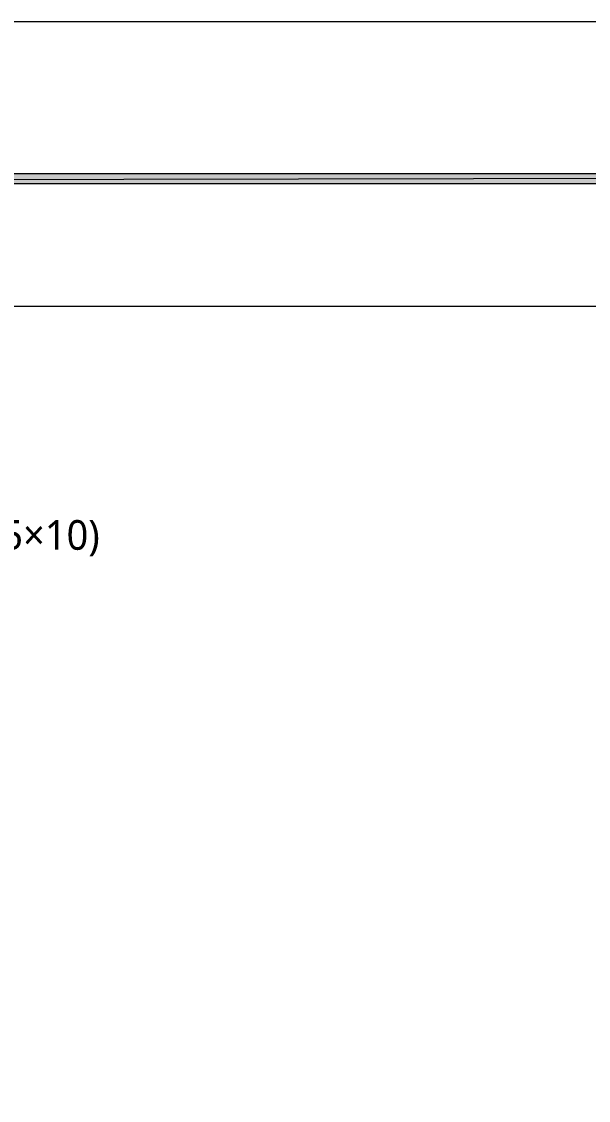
# Model space of a CAD drawing. Header units: millimetres. Extents: x 0 to 420, y 0 to 297.
# Drawn here: x 166.2 to 206, y 221.3 to 297 of the extents above; entities that cross this region are included whole.
import ezdxf
from ezdxf.enums import TextEntityAlignment as Align

# ---------------------------------------------------------------- set-up
doc = ezdxf.new("R2010")
doc.units = ezdxf.units.MM
doc.styles.add('kst32b', font='NotoSansJP-Variable.ttf')

msp = doc.modelspace()

# ---------------------------------------------------------------- hatches: boundary and pattern name
h = msp.add_hatch(color=7)
h.paths.add_polyline_path([(394.166, 285.623), (394.166, 286.321), (26.183, 285.623), (394.166, 285.623)])
h.paths.add_polyline_path([(394.166, 286.321), (26.183, 285.623), (26.183, 286.321), (394.166, 286.321)])

# ---------------------------------------------------------------- linework, layer by layer
at = {"lineweight": 13}
msp.add_lwpolyline([(0.191, 0), (0.191, 296.968), (420.158, 296.968), (420.158, 0)], close=True, dxfattribs=at)
at = {"lineweight": 0}
for points in [[(394.166, 285.623), (394.166, 286.321), (26.183, 285.623)], [(394.166, 286.321), (26.183, 285.623), (26.183, 286.321)]]:
    msp.add_lwpolyline(points, close=True, dxfattribs=at)
at = {"lineweight": 13}
msp.add_lwpolyline([(394.166, 276.987), (26.183, 276.987)], dxfattribs=at)

# ---------------------------------------------------------------- texts
at = {"style": 'kst32b'}
msp.add_text('シーリング材(15×10)', height=2.07913, dxfattribs=at).set_placement((145.711, 259.927), (171.7, 259.927), align=Align.FIT)

doc.saveas('drawing.dxf')
